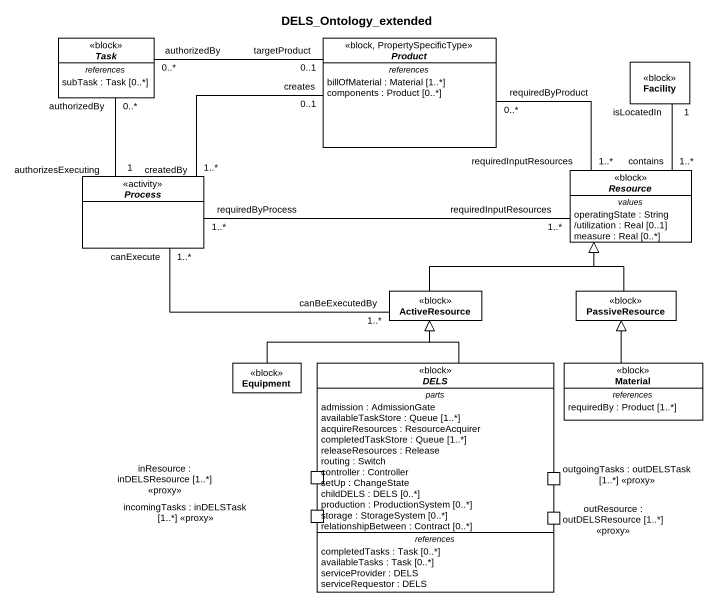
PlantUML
@startuml
title DELS_Ontology_extended
hide circle
hide empty members
abstract class Task <<block>> #FFFFFF {
  -- references --
  subTask : Task [0..*]
}
abstract class Product <<block, PropertySpecificType>> #FFFFFF {
  -- references --
  billOfMaterial : Material [1..*]
  components : Product [0..*]
}
class Facility <<block>> #FFFFFF
abstract class "Process" as Process_ <<activity>> #FFFFFF
abstract class Resource <<block>> #FFFFFF {
  -- values --
  operatingState : String
  /utilization : Real [0..1]
  measure : Real [0..*]
}
class ActiveResource <<block>> #FFFFFF
class PassiveResource <<block>> #FFFFFF
class Equipment <<block>> #FFFFFF
abstract class DELS <<block>> #FFFFFF {
  -- parts --
  admission : AdmissionGate
  availableTaskStore : Queue [1..*]
  acquireResources : ResourceAcquirer
  completedTaskStore : Queue [1..*]
  releaseResources : Release
  routing : Switch
  controller : Controller
  setUp : ChangeState
  childDELS : DELS [0..*]
  production : ProductionSystem [0..*]
  storage : StorageSystem [0..*]
  relationshipBetween : Contract [0..*]
  -- references --
  completedTasks : Task [0..*]
  availableTasks : Task [0..*]
  serviceProvider : DELS
  serviceRequestor : DELS
  -- ports --
  inResource : inDELSResource [1..*] <<proxy>>
  incomingTasks : inDELSTask [1..*] <<proxy>>
  outgoingTasks : outDELSTask [1..*] <<proxy>>
  outResource : outDELSResource [1..*] <<proxy>>
}
class Material <<block>> #FFFFFF {
  -- references --
  requiredBy : Product [1..*]
}
Task "authorizedBy\n0..*" -right- "targetProduct\n0..1" Product
Task "authorizedBy\n0..*" -- "authorizesExecuting\n1" Process_
Facility "isLocatedIn\n1" -- "contains\n1..*" Resource
Process_ "createdBy\n1..*" -right- "creates\n0..1" Product
Resource "requiredInputResources\n1..*" -left- "requiredByProduct\n0..*" Product
Resource "requiredInputResources\n1..*" -left- "requiredByProcess\n1..*" Process_
ActiveResource "canBeExecutedBy\n1..*" -left- "canExecute\n1..*" Process_
ActiveResource -right-|> Resource
PassiveResource -up-|> Resource
Equipment -right-|> ActiveResource
DELS -up-|> ActiveResource
Material -up-|> PassiveResource
@enduml
